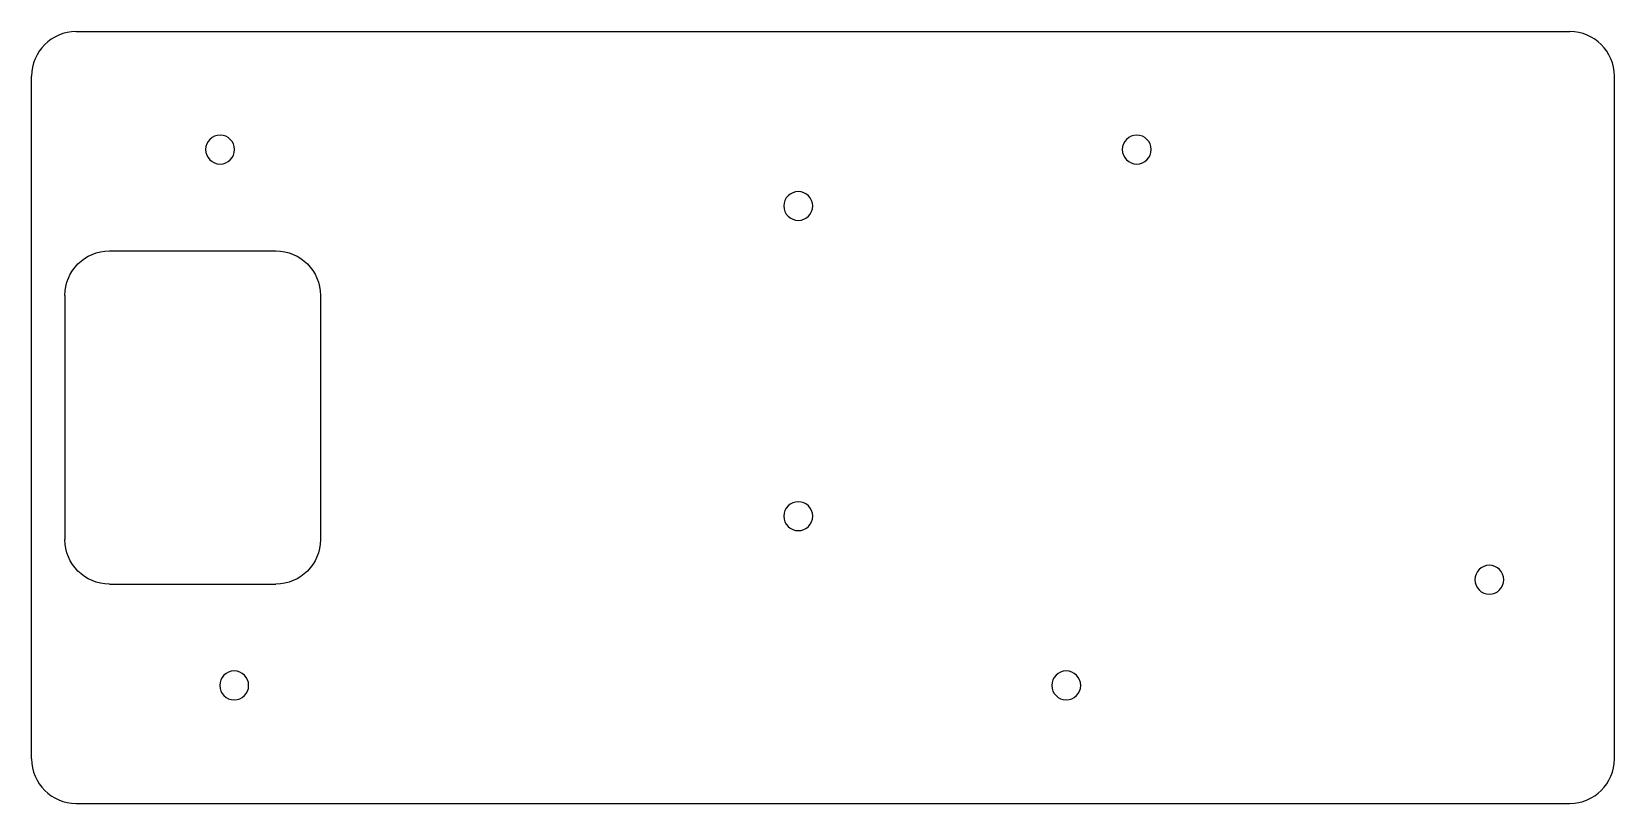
# Model space of a CAD drawing. Extents: x -0.12 to 5.49, y -2.62 to 0.12.
import ezdxf

# ---------------------------------------------------------------- set-up
doc = ezdxf.new("R2010")
doc.units = 0
doc.header["$MEASUREMENT"] = 0
doc.layers.add('VISIBLE', color=7, linetype='CONTINUOUS')

msp = doc.modelspace()

# ---------------------------------------------------------------- linework, layer by layer
at = {"layer": 'VISIBLE'}
for p, q in [((0.0394, 0.1181), (5.3358, 0.1181)), ((-0.1181, -2.4606), (-0.1181, -0.0394)), ((5.4933, -2.4606), (5.4933, -0.0394)), ((0.1575, -0.6594), (0.748, -0.6594)), ((0, -0.8169), (0, -1.6831)), ((0.9055, -0.8169), (0.9055, -1.6831)), ((0.1575, -1.8406), (0.748, -1.8406)), ((0.0394, -2.6181), (5.3358, -2.6181))]:
    msp.add_line(p, q, dxfattribs=at)
at = {"layer": 'VISIBLE', "extrusion": (0, 0, -1)}
for centre in [(-0.55, -0.3), (-3.8, -0.3), (-2.6, -0.5), (-2.6, -1.6), (-5.05, -1.8252), (-0.6, -2.2), (-3.55, -2.2)]:
    msp.add_circle(centre, 0.0512, dxfattribs=at)
at = {"layer": 'VISIBLE'}
for centre, start, end in [((0.0394, -0.0394), 90, 180), ((5.3358, -0.0394), 0, 90), ((0.0394, -2.4606), 180, 270), ((5.3358, -2.4606), 270, 0)]:
    msp.add_arc(centre, 0.1575, start, end, dxfattribs=at)
at = {"layer": 'VISIBLE', "extrusion": (0, 0, -1)}
for centre, start, end in [((-0.1575, -0.8169), 0, 90), ((-0.748, -0.8169), 90, 180), ((-0.1575, -1.6831), 270, 0), ((-0.748, -1.6831), 180, 270)]:
    msp.add_arc(centre, 0.1575, start, end, dxfattribs=at)

doc.saveas('drawing.dxf')
